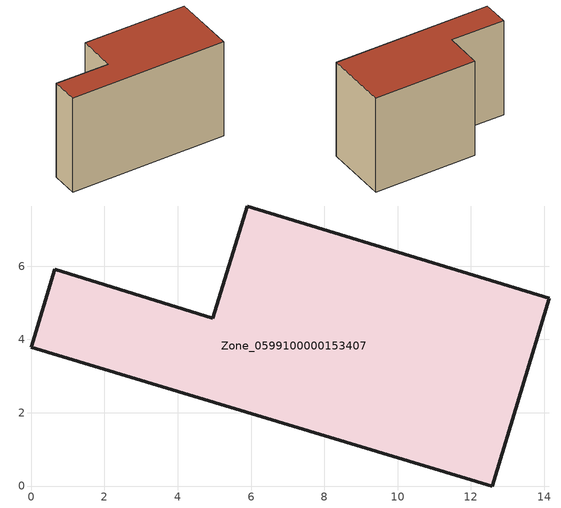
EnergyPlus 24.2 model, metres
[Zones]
Zone_0599100000153407
 floor ground (C_G): 12.58,0 0,3.79 0.65,5.91 4.96,4.58 5.9,7.64 14.14,5.12 z0
 wall outside (C_F): 12.58,0 14.14,5.12 5.9,7.64 4.96,4.58 0.65,5.91 0,3.79 12.58,0 z0:8.46
 roof outside (C_R): 0,3.79 12.58,0 14.14,5.12 5.9,7.64 4.96,4.58 0.65,5.91 z8.46
[BUILDING]
Pand.0599100000153407: North Axis=0; Terrain=City; Loads Convergence Tolerance Value=0.04; Temperature Convergence Tolerance Value=0.4; Solar Distribution=FullExterior; Maximum Number of Warmup Days=25; Minimum Number of Warmup Days=1
[Site:Location]
Rotterdam.The.Hague.AP_ZH_NLD Design_Conditions: Latitude=51.96; Longitude=4.45; Time Zone=1; Elevation=-4.5
[SITE:GROUNDTEMPERATURE:BUILDINGSURFACE]
18, 18, 18, 18, 18, 18, 18, 18, 18, 18, 18, 18
[MATERIAL] Thermal Absorptance=0.9; Solar Absorptance=0.7; Visible Absorptance=0.7
Name | Roughness | Thickness | Conductivity | Density | Specific Heat
G.TC.1975-1991 | MediumSmooth | 0.15 | 0.288461 | 540 | 1210
F.TC.1975-1991 | Rough | 0.3 | 0.230769 | 1920 | 840
R.TC.1975-1991 | MediumRough | 0.2 | 0.153846 | 1500 | 1000
[CONSTRUCTION]
C_G: G.TC.1975-1991
C_F: F.TC.1975-1991
C_R: R.TC.1975-1991
[ZONE]
Zone_0599100000153407: Type=1; Multiplier=1; Ceiling Height=Autocalculate; Volume=Autocalculate; Floor Area=autocalculate; Part of Total Floor Area=Yes
[ZONEINFILTRATION:DESIGNFLOWRATE]
Infil_Zone_0599100000153407: Zone or ZoneList or Space or SpaceList=Zone_0599100000153407; Schedule=AlwaysOn; Design Flow Rate Calculation Method=Flow/Area; Flow Rate per Floor Area=0.003; Constant Term Coefficient=1; Temperature Term Coefficient=0; Velocity Term Coefficient=0; Velocity Squared Term Coefficient=0
[HVACTEMPLATE:ZONE:IDEALLOADSAIRSYSTEM]
Zone_0599100000153407: Maximum Heating Supply Air Temperature=50; Minimum Cooling Supply Air Temperature=13; Maximum Heating Supply Air Humidity Ratio=0.0156; Minimum Cooling Supply Air Humidity Ratio=0.0077; Heating Limit=NoLimit; Cooling Limit=NoLimit; Dehumidification Control Type=ConstantSensibleHeatRatio; Cooling Sensible Heat Ratio=0.7; Dehumidification Setpoint=60; Humidification Control Type=None; Humidification Setpoint=30; Outdoor Air Method=None; Outdoor Air Flow Rate per Person=0.00944; Outdoor Air Flow Rate per Zone Floor Area=0; Outdoor Air Flow Rate per Zone=0; Demand Controlled Ventilation Type=None; Outdoor Air Economizer Type=NoEconomizer; Heat Recovery Type=None; Sensible Heat Recovery Effectiveness=0.7; Latent Heat Recovery Effectiveness=0.65
[ZONECONTROL:THERMOSTAT]
ThermostatControl_Zone_0599100000153407: Zone or ZoneList=Zone_0599100000153407; Control Type Schedule=DualSetpointControlType; Control 1=Thermostat_Zone_0599100000153407; Temperature Difference Between Cutout And Setpoint=0
[THERMOSTATSETPOINT:DUALSETPOINT]
Thermostat_Zone_0599100000153407: Heating Setpoint Temperature Schedule=HeatingSetpoint_Zone_0599100000153407; Cooling Setpoint Temperature Schedule=CoolingSetpoint_Zone_0599100000153407
[SCHEDULE:COMPACT]
HeatingSetpoint_Zone_0599100000153407: Through: 12/31, For: AllDays, Until: 24:00, 21
CoolingSetpoint_Zone_0599100000153407: Through: 12/31, For: AllDays, Until: 24:00, 24
DualSetpointControlType: Through: 12/31, For: AllDays, Until: 24:00, 4
AlwaysOn: Through: 12/31, For: AllDays, Until: 24:00, 1
